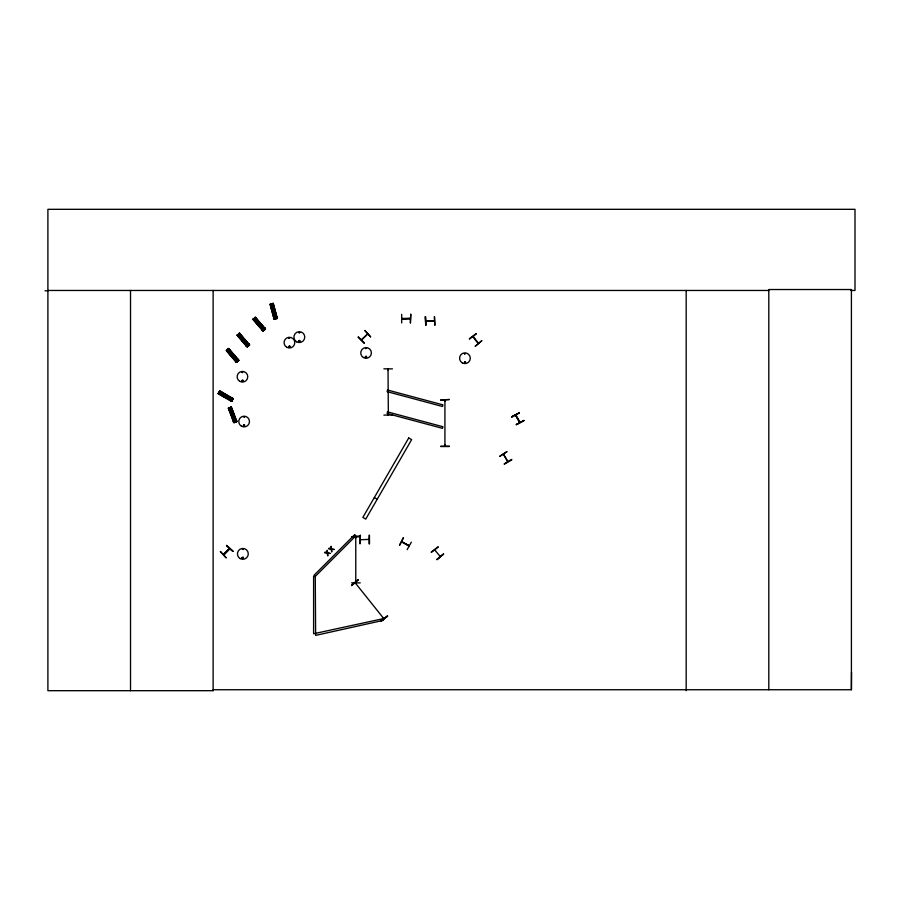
<?xml version="1.0" encoding="UTF-8"?>
<svg xmlns="http://www.w3.org/2000/svg" width="900" height="900" viewBox="0 0 900 900"><rect width="100%" height="100%" fill="white"/><g stroke="black" fill="none" stroke-linecap="round" stroke-linejoin="round"><path stroke-width="1.35" d="M850.793 290.464L855 290.464L855 209.317L47.902 209.317L47.902 690.683L213.255 690.683L213.143 689.738L851.411 689.738L851.535 672.334M401.749 541.733L409.039 545.94M402.649 541.901L401.816 541.429M409.264 545.726L401.681 541.8M356.164 582.615L355.77 581.85L355.714 582.75M387.956 369.81L388.024 368.91M388.316 414.956L388.012 414.011L388.024 414.956M444.836 400.196L444.836 400.793M241.976 372.274C243.315 370.733 242.505 374.051 242.078 372.06M241.864 380.767C243.405 378.821 242.719 382.86 241.954 380.632M243.562 425.407C244.946 427.669 244.361 423.338 243.675 425.812M244.575 417.195L243.787 416.745L244.417 417.375M243.27 549.517L242.404 549.281L243.326 549.405M242.28 557.887C243.821 556.132 243.124 559.642 242.359 558.023M288.956 338.164L289.834 337.928L289.058 338.377M290.014 346.646C288.27 348.221 289.451 345.116 289.868 346.387M290.171 346.849C288.945 343.631 288.124 349.436 290.261 346.646M298.519 341.134C300.971 338.411 299.351 344.272 298.676 340.74M299.812 332.651L298.935 332.887L299.711 332.438M299.858 341.134C298.238 343.024 299.329 338.918 299.846 341.426M365.614 348.457L366.536 348.334L365.67 348.57M366.593 356.94C364.961 358.808 366.12 354.769 366.525 357.199M464.479 353.767L465.356 353.531L464.58 353.981M465.502 362.407C464.243 360.428 464.58 363.735 465.311 362.621M383.344 618.064L383.873 618.637M356.108 582.019L355.77 582.716L355.77 536.839L356.119 537.525M388.35 414.844L388.024 369M444.881 400.196L444.926 400.882M445.275 400.793L445.264 400.196M444.881 445.298L444.926 446.074M445.252 445.95L445.264 445.286M435.532 550.406L435.004 549.72M361.316 339.817L367.549 334.046M519.401 421.875L520.087 422.381M243.191 380.959C239.704 382.5 244.226 378.056 242.651 381.51M243.371 425.363C246.364 423.371 243.292 428.58 243.574 425.014M242.134 557.471C242.618 560.959 244.755 555.514 242.111 557.696M365.355 356.524C366.435 360.146 367.256 353.959 365.332 357.142M439.447 555.952L440.269 556.526M478.406 343.249L473.231 336.409M425.767 320.873L434.306 321.266M219.611 394.301L221.04 391.815M220.523 394.819L221.951 392.332M221.884 395.606L223.312 393.131M223.099 396.315L224.528 393.829M224.46 397.103L225.889 394.616M230.321 400.478L231.75 398.002M230.569 401.175L232.481 397.868M231.581 401.468L233.235 398.588M399.544 545.254L403.481 537.592L399.589 545.276M411.345 542.137L407.149 549.641M507.994 461.531L503.438 454.23L507.668 461.745M465.536 362.846C465.379 359.527 463.421 363.78 465.142 363.004M263.543 329.591L264.33 329.805M401.895 318.87L410.31 318.431M434.261 321.199L425.858 321.165M364.376 343.046L358.38 336.881M361.688 339.93L367.695 333.99M370.553 336.881L364.804 330.457L370.631 336.791M220.455 551.498L226.226 557.899L220.365 551.587M226.53 545.423L232.931 551.194M229.365 548.415L223.447 554.377L223.864 554.827M223.65 554.738L229.624 548.629M223.74 554.827L229.86 548.707L223.796 554.895M232.954 551.16L226.553 545.411L232.706 551.419M254.081 320.434L256.252 318.566M254.768 321.233L256.939 319.354M238.196 336.308L240.368 334.44M238.882 337.106L241.054 335.239M255.791 322.425L257.974 320.558M256.702 323.494L258.885 321.615M239.906 338.299L242.089 336.431M240.817 339.368L243 337.5M257.738 324.686L259.909 322.819M227.43 351.664L229.601 349.796M228.116 352.463L230.287 350.595M241.852 340.56L244.024 338.692M229.14 353.655L231.311 351.787M230.051 354.724L232.222 352.856M231.075 355.916L233.257 354.049M262.148 329.816L264.319 327.938M262.08 330.457L264.971 327.96M262.159 330.548L265.05 328.061M265.523 328.984L263.014 331.166L252.889 319.376L255.386 317.205L265.511 328.995M246.263 345.69L248.434 343.822M249.086 343.845L246.195 346.343L249.165 343.935M249.638 344.869L247.129 347.04L237.004 335.261L239.501 333.09L249.581 344.914M235.496 361.046L237.667 359.179M235.496 361.789L238.399 359.291M237.274 361.586L237.938 361.024M238.871 360.225L236.362 362.396L226.237 350.606L228.735 348.446L238.815 360.27M356.074 537.615L356.164 536.929M356.074 582.705L356.108 581.873M357.975 579.735L351.619 585.54L357.952 579.701M351.574 585.495L358.178 579.971M387.608 616.174L380.678 621.293L387.585 616.151M380.734 621.371L387.338 615.859M431.19 552.06L438.019 546.84M431.415 552.352L438.221 547.087M436.815 559.339L443.621 554.085M437.017 559.597L443.554 553.984L437.04 559.631M469.35 338.738L476.213 333.551M469.575 339.019L476.404 333.799M481.77 340.819L475.155 346.331L481.702 340.729M511.718 416.767L519.379 412.853L511.695 416.734M511.897 417.105L519.356 412.796M515.835 415.789L515.914 415.058M523.924 420.716L516.229 424.598L523.901 420.683M516.296 424.71L523.71 420.356M499.804 456.255L507.049 451.586L499.838 456.3M504.202 463.86L511.594 459.45M504.36 464.13L511.808 459.832M410.231 318.803L401.67 318.915M228.296 408.206L231.401 407.014L236.846 421.571M229.072 409.601L231.75 408.589M229.444 410.591L232.121 409.567M230.006 412.065L232.684 411.041M230.501 413.37L233.179 412.358M231.053 414.844L233.741 413.831M233.46 421.166L236.149 420.154M233.213 421.864L236.79 420.502M236.914 421.549L233.82 422.73L228.364 408.184M409.039 546.019L401.591 541.755M270.653 305.741L273.42 304.999M270.923 306.754L273.69 306.011M271.327 308.284L274.106 307.541M271.688 309.634L274.455 308.891M272.093 311.152L274.871 310.41M273.847 317.689L276.626 316.946M273.532 318.353L277.234 317.363M401.895 318.397L410.197 318.397M383.715 618.525L355.106 582.694L355.241 583.549M383.49 617.704L384.053 618.334M360.45 539.752L368.966 539.392M401.681 314.336L401.681 322.931M383.873 368.82L392.468 368.876M440.775 399.983L449.37 399.51L440.775 400.039M392.468 414.956L383.873 415.103M440.775 446.22L449.381 446.164M440.775 446.535L449.381 446.524M360.428 535.298L360 543.904L360.304 535.298M360.214 536.276L351.619 536.771L360.214 536.243M351.619 536.715L360.225 536.704M369.079 543.847L369.146 535.241M351.619 582.851L360.225 582.896M45 290.801L47.902 290.79M47.902 290.464L768.803 290.464M425.295 316.721L425.767 325.316L425.34 316.721M434.374 316.721L434.858 325.316L434.498 316.721M425.745 321.266L434.396 321.266M515.835 415.001L520.031 422.201M519.66 422.415L515.509 415.046M408.623 545.299L409.14 545.602M388.316 368.91L388.327 369.776M233.201 398.655L219.78 390.825L218.126 393.705L231.626 401.411M219.645 391.039L233.123 398.79M219.555 391.207L233.01 398.981M219.465 391.365L232.954 399.071M219.364 391.522L232.852 399.251M219.274 391.68L232.729 399.465M232.616 399.645L232.189 400.41M218.632 392.827L232.054 400.657M218.509 393.053L231.986 400.77M218.441 393.154L231.862 400.984M218.351 393.311L231.773 401.141L218.227 393.536M374.321 497.554L377.224 499.23M358.076 337.185L364.151 343.271M255.24 317.34L265.354 329.13L255.105 317.452M255.049 317.509L265.185 329.276M264.949 329.479L254.621 317.869M263.779 330.502L253.597 318.769L263.588 330.671M253.226 319.084L263.498 330.75M253.17 319.129L263.351 330.874M253.058 319.241L263.205 330.998M239.333 333.236L249.469 345.015M239.164 333.382L249.3 345.161M239.085 333.45L249.165 345.274M238.894 333.619L249.064 345.364M238.736 333.743L248.929 345.476M248.715 345.668L248.051 346.23M237.769 334.598L247.882 346.387M237.611 334.733L247.725 346.534M237.476 334.845L247.567 346.669M237.33 334.98L247.477 346.748M237.172 335.115L247.275 346.916M228.589 348.57L238.691 360.371M228.442 348.694L238.523 360.517L228.263 348.851M228.161 348.93L238.275 360.731M228.026 349.054L238.118 360.866M226.991 349.954L237.116 361.744M226.822 350.1L236.97 361.868M226.654 350.246L236.79 362.025M226.519 350.37L236.689 362.115M226.417 350.449L236.531 362.25M383.321 617.962L383.805 618.57M440.213 556.459L434.678 549.934M472.849 336.634L478.103 343.507M515.43 415.103L519.761 422.595M231.21 407.093L236.7 421.627M231.041 407.149L236.498 421.706M230.873 407.216L236.385 421.751M230.659 407.295L236.205 421.808M230.456 407.374L236.036 421.875M235.778 421.976L234.956 422.291M229.23 407.858L234.765 422.381M229.028 407.936L234.529 422.471M228.836 408.004L234.338 422.539L228.656 408.071M228.51 408.127L234.056 422.64M273.161 303.424L277.234 318.409M272.981 303.469L277.031 318.465M272.801 303.514L276.817 318.521M276.637 318.577L272.25 303.66M276.064 318.724L275.22 318.949M271.001 304.009L274.95 319.039M270.81 304.065L274.804 319.084M270.574 304.121L274.59 319.14M270.45 304.155L274.489 319.162M270.27 304.211L274.241 319.23M444.859 446.017L445.309 445.286M369.461 535.241L369.517 543.836M851.411 689.738L851.411 289.53L768.803 289.53L768.803 689.738M686.183 290.464L686.183 690.683M444.926 400.106L444.926 445.984M425.655 316.721L425.711 325.316M213.131 290.464L213.131 690.683M130.523 290.464L130.523 690.683M231.491 413.494C232.515 415.845 233.201 411.593 231.491 413.494M223.875 395.303C224.662 397.733 225.776 393.581 223.875 395.303M272.666 309.859C273.442 312.289 274.556 308.137 272.666 309.859M231.053 354.173C231.649 356.659 233.066 352.598 231.053 354.173M241.819 338.816C242.415 341.303 243.844 337.252 241.819 338.816M257.704 322.942C258.3 325.429 259.718 321.368 257.704 322.942M387.54 390.026L387.113 391.646L442.496 406.485L442.935 404.865L387.54 390.026M387.54 411.896L387.113 413.505L442.496 428.344L442.935 426.735L387.54 411.896M408.735 437.963L362.858 517.421L365.749 519.097L411.626 439.639L408.735 437.963M325.103 552.229L324.619 552.724L327.206 553.331L327.803 555.964L327.769 553.421L330.322 553.433L327.69 552.814L327.116 550.226L327.127 552.724L325.103 552.229M329.051 548.291L328.556 548.775L331.155 549.394L331.74 552.015L331.718 549.472L334.271 549.484L331.639 548.865L331.065 546.278L331.076 548.775L329.051 548.291M354.634 534.69L314.089 575.235L315.27 576.416L315.63 635.4L383.366 620.336L383.006 618.705L313.605 633.769L313.605 576.416L315.27 576.416L355.815 535.871L354.634 534.69M273.229 303.401L270.023 304.267L274.05 319.286L277.245 318.409L273.229 303.401M410.76 314.28L410.4 322.875L410.76 314.28M462.262 362.88A5.366 5.366 0 0 0 470.306 358.234A5.366 5.366 0 0 0 462.262 353.588A5.366 5.366 0 0 0 462.262 362.88M363.409 357.536A5.333 5.333 0 0 0 371.407 352.924A5.333 5.333 0 0 0 363.409 348.3A5.333 5.333 0 0 0 363.409 357.536M296.629 341.82A5.445 5.445 0 0 0 304.785 337.106A5.445 5.445 0 0 0 296.629 332.404A5.445 5.445 0 0 0 296.629 341.82M286.74 347.276A5.366 5.366 0 0 0 294.795 342.63A5.366 5.366 0 0 0 286.74 337.984A5.366 5.366 0 0 0 286.74 347.276M240.143 558.585A5.445 5.445 0 0 0 248.299 553.871A5.445 5.445 0 0 0 240.143 549.158A5.445 5.445 0 0 0 240.143 558.585M241.436 426.195A5.378 5.378 0 0 0 249.491 421.537A5.378 5.378 0 0 0 241.436 416.891A5.378 5.378 0 0 0 241.436 426.195M239.782 381.364A5.333 5.333 0 0 0 247.781 376.74A5.333 5.333 0 0 0 239.782 372.127A5.333 5.333 0 0 0 239.782 381.364"/></g></svg>
